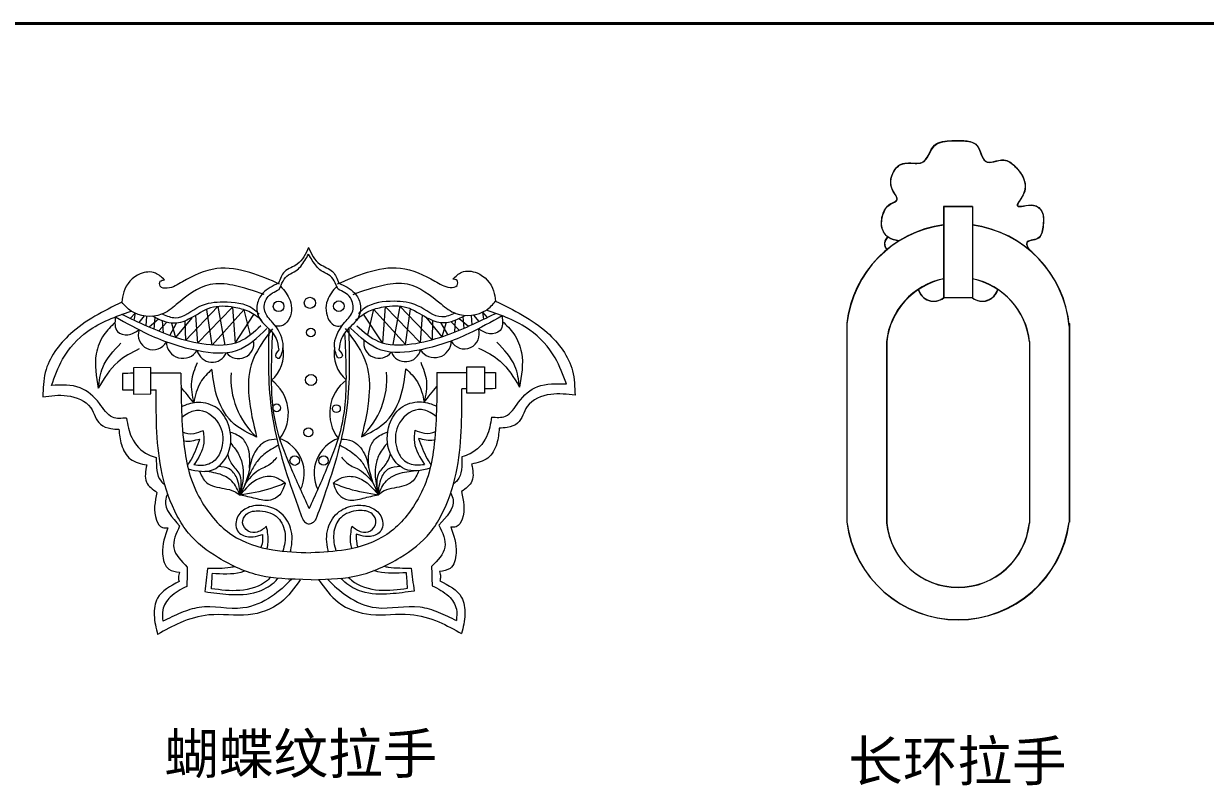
# Model space of a CAD drawing. Header units: millimetres. Extents: x -51923 to -51163, y -26833 to -26390.
# Drawn here: x -51867.7 to -51779.2, y -26549.9 to -26492.8 of the extents above; entities that cross this region are included whole.
import ezdxf

# ---------------------------------------------------------------- set-up
doc = ezdxf.new("R2010")
doc.units = ezdxf.units.MM
doc.header["$LTSCALE"] = 0.35
doc.styles.add('样式 1', font='simhei.ttf')

msp = doc.modelspace()

# ---------------------------------------------------------------- linework, layer by layer
at = {"lineweight": 40, "ltscale": 3}
msp.add_line((-51669.967, -26492.848), (-51923.058, -26492.848), dxfattribs=at)
msp.add_line((-51669.967, -26492.848), (-51923.058, -26492.848), dxfattribs=at)
at = {"lineweight": 13}
for p, q in [((-51798.796, -26506.541), (-51798.796, -26513.366)), ((-51796.638, -26506.541), (-51798.796, -26506.541)), ((-51798.781, -26506.558), (-51798.781, -26513.383)), ((-51796.623, -26506.558), (-51798.781, -26506.558)), ((-51796.638, -26506.541), (-51796.638, -26513.366)), ((-51796.623, -26506.558), (-51796.623, -26513.383)), ((-51796.638, -26513.366), (-51798.796, -26513.366)), ((-51796.623, -26513.383), (-51798.781, -26513.383)), ((-51806.046, -26515.272), (-51806.046, -26530.159)), ((-51806.031, -26515.289), (-51806.031, -26530.176)), ((-51789.388, -26515.272), (-51789.388, -26530.159)), ((-51789.372, -26515.289), (-51789.372, -26530.176)), ((-51803.066, -26516.651), (-51803.066, -26530.227)), ((-51803.051, -26516.667), (-51803.051, -26530.244)), ((-51792.368, -26516.651), (-51792.368, -26530.227)), ((-51792.353, -26516.667), (-51792.353, -26530.244))]:
    msp.add_line(p, q, dxfattribs=at)
at = {"lineweight": 5}
for p, q in [((-51855.589, -26516.56), (-51853.164, -26514.027)), ((-51854.69, -26516.768), (-51852.068, -26514.067)), ((-51853.164, -26514.027), (-51852.639, -26516.915)), ((-51852.068, -26514.067), (-51851.871, -26516.774)), ((-51840.629, -26514.036), (-51840.812, -26516.744)), ((-51837.993, -26516.722), (-51840.629, -26514.036)), ((-51839.534, -26513.99), (-51840.044, -26516.88)), ((-51837.096, -26516.51), (-51839.534, -26513.99)), ((-51859.359, -26514.526), (-51859.715, -26514.921)), ((-51859.359, -26514.526), (-51859.445, -26515.049)), ((-51858.685, -26514.73), (-51859.086, -26515.217)), ((-51858.502, -26514.753), (-51858.55, -26515.461)), ((-51857.609, -26514.973), (-51858.306, -26515.569)), ((-51857.886, -26514.842), (-51857.948, -26515.723)), ((-51855.105, -26514.861), (-51856.316, -26516.342)), ((-51854.836, -26514.707), (-51854.69, -26516.768)), ((-51853.583, -26516.916), (-51853.981, -26514.24)), ((-51853.583, -26516.916), (-51851.209, -26514.263)), ((-51851.871, -26516.774), (-51850.462, -26514.625)), ((-51851.209, -26514.263), (-51850.747, -26516.177)), ((-51840.812, -26516.744), (-51842.233, -26514.602)), ((-51841.487, -26514.236), (-51841.939, -26516.153)), ((-51839.099, -26516.876), (-51841.487, -26514.236)), ((-51839.099, -26516.876), (-51838.716, -26514.198)), ((-51837.858, -26514.661), (-51837.993, -26516.722)), ((-51837.588, -26514.813), (-51836.37, -26516.287)), ((-51835.371, -26515.034), (-51835.429, -26515.944)), ((-51835.084, -26514.911), (-51834.384, -26515.503)), ((-51834.807, -26514.779), (-51834.74, -26515.659)), ((-51834.192, -26514.686), (-51834.14, -26515.394)), ((-51834.009, -26514.662), (-51833.606, -26515.147)), ((-51833.336, -26514.455), (-51832.979, -26514.848)), ((-51833.336, -26514.455), (-51833.247, -26514.977)), ((-51857.607, -26515.865), (-51856.984, -26515.206)), ((-51857.322, -26515.095), (-51857.258, -26516.004)), ((-51856.759, -26516.19), (-51856.251, -26515.272)), ((-51856.639, -26515.273), (-51856.316, -26516.342)), ((-51855.619, -26515.106), (-51855.589, -26516.56)), ((-51837.074, -26515.055), (-51837.096, -26516.51)), ((-51835.928, -26516.133), (-51836.44, -26515.218)), ((-51836.053, -26515.216), (-51836.37, -26516.287)), ((-51835.081, -26515.803), (-51835.708, -26515.148))]:
    msp.add_line(p, q, dxfattribs=at)
for points in [[(-51834.497, -26518.536), (-51833.187, -26518.536), (-51833.187, -26520.505), (-51834.497, -26520.505)], [(-51858.176, -26518.601), (-51859.486, -26518.609), (-51859.475, -26520.577), (-51858.165, -26520.57)]]:
    msp.add_lwpolyline(points, close=True, dxfattribs=at)
for centre, radius in [((-51848.603, -26514.012), 0.397), ((-51846.262, -26513.752), 0.417), ((-51844.095, -26514), 0.397), ((-51846.194, -26515.97), 0.327), ((-51846.175, -26519.526), 0.419), ((-51848.748, -26521.614), 0.293), ((-51844.275, -26521.67), 0.293), ((-51846.37, -26523.449), 0.336), ((-51847.399, -26525.564), 0.354), ((-51845.235, -26525.558), 0.354)]:
    msp.add_circle(centre, radius, dxfattribs=at)
at = {"lineweight": 13}
for centre, radius, start, end in [((-51797.727, -26516.223), 8.373, 97.33358, 173.47521), ((-51797.712, -26516.24), 8.373, 97.33358, 173.47521), ((-51797.727, -26516.223), 8.373, 5.14745, 82.5252), ((-51797.712, -26516.24), 8.373, 5.14745, 82.5252), ((-51802.637, -26509.321), 0.587, 122.72522, 226.91372), ((-51802.622, -26509.338), 0.587, 122.72522, 226.91372), ((-51797.717, -26517.211), 5.378, 101.57411, 174.01771), ((-51797.702, -26517.228), 5.378, 101.57411, 174.01771), ((-51797.717, -26517.211), 5.378, 5.98229, 78.42589), ((-51797.702, -26517.228), 5.378, 5.98229, 78.42589), ((-51799.535, -26512.417), 1.202, 195.21079, 307.91597), ((-51799.52, -26512.434), 1.202, 195.21079, 307.91597), ((-51795.899, -26512.417), 1.202, 232.08403, 344.78921), ((-51795.884, -26512.434), 1.202, 232.08403, 344.78921), ((-51797.717, -26529.07), 8.4, 187.45088, 352.54912), ((-51797.702, -26529.087), 8.4, 187.45088, 352.54912), ((-51797.717, -26529.666), 5.378, 185.98229, 354.01771), ((-51797.702, -26529.683), 5.378, 185.98229, 354.01771)]:
    msp.add_arc(centre, radius, start, end, dxfattribs=at)
at = {"lineweight": 5}
for centre, radius, start, end in [((-51858.001, -26516.146), 1.116, 160.09746, 332.31495), ((-51834.685, -26516.081), 1.116, 208.00035, 20.21784), ((-51855.767, -26516.658), 1.247, 180.26123, 328.3365), ((-51851.608, -26516.775), 1.151, 217.76177, 10.22668), ((-51841.075, -26516.746), 1.151, 170.08861, 322.55353), ((-51836.917, -26516.606), 1.247, 211.9788, 0.05407), ((-51853.585, -26517.047), 1.151, 193.33506, 337.93115), ((-51850.884, -26517.552), 2.652, 311.20566, 10.00821), ((-51841.795, -26517.527), 2.652, 170.30708, 229.10963), ((-51839.096, -26517.007), 1.151, 202.38414, 346.98024), ((-51846.208, -26519.413), 5.969, 175.86164, 227.27327), ((-51846.461, -26519.414), 5.969, 313.04203, 4.45365), ((-51850.946, -26522.03), 3.073, 322.27483, 53.90982), ((-51841.708, -26522.005), 3.073, 126.40547, 218.04047), ((-51843.156, -26526.515), 2.792, 110.36702, 205.86299), ((-51849.473, -26526.533), 2.792, 334.4523, 69.94828)]:
    msp.add_arc(centre, radius, start, end, dxfattribs=at)
at = {"lineweight": 13}
for points in [[(-51802.126, -26509.099), (-51802.954, -26508.827), (-51803.412, -26508.107), (-51803.347, -26507.151), (-51802.781, -26506.347), (-51802.281, -26506.021), (-51802.566, -26505.403), (-51802.648, -26504.168), (-51802.099, -26503.427), (-51800.946, -26503.29), (-51800.424, -26503.235), (-51799.466, -26501.958), (-51798.179, -26501.607), (-51797.283, -26501.607), (-51796.387, -26501.88), (-51795.88, -26502.853), (-51795.685, -26503.126), (-51794.282, -26503.048), (-51793.463, -26503.515), (-51792.762, -26504.567), (-51792.84, -26505.657), (-51793.269, -26506.475), (-51792.06, -26506.436), (-51791.437, -26506.903), (-51791.359, -26508.072), (-51791.748, -26508.928), (-51792.567, -26509.24), (-51792.373, -26509.786)], [(-51802.111, -26509.116), (-51802.939, -26508.844), (-51803.397, -26508.124), (-51803.332, -26507.168), (-51802.766, -26506.364), (-51802.266, -26506.038), (-51802.551, -26505.42), (-51802.633, -26504.185), (-51802.084, -26503.444), (-51800.931, -26503.307), (-51800.409, -26503.252), (-51799.45, -26501.975), (-51798.164, -26501.624), (-51797.268, -26501.624), (-51796.371, -26501.897), (-51795.865, -26502.87), (-51795.67, -26503.143), (-51794.267, -26503.065), (-51793.448, -26503.532), (-51792.747, -26504.584), (-51792.825, -26505.674), (-51793.253, -26506.492), (-51792.045, -26506.453), (-51791.422, -26506.92), (-51791.344, -26508.089), (-51791.733, -26508.945), (-51792.552, -26509.257), (-51792.358, -26509.803)]]:
    msp.add_spline(points, degree=3, dxfattribs=at)
at = {"lineweight": 5}
for points in [[(-51846.356, -26509.597), (-51847.203, -26510.851), (-51848.156, -26511.423), (-51848.609, -26512.282)], [(-51846.367, -26509.597), (-51845.513, -26510.847), (-51844.556, -26511.413), (-51844.098, -26512.27)], [(-51848.558, -26512.751), (-51847.852, -26511.651), (-51847.302, -26511.361), (-51846.952, -26511.02), (-51846.36, -26510.115)], [(-51844.147, -26512.739), (-51844.859, -26511.643), (-51845.41, -26511.356), (-51845.763, -26511.017), (-51846.36, -26510.115)], [(-51857.159, -26512.035), (-51857.834, -26511.523), (-51858.971, -26511.581), (-51860.204, -26512.93), (-51860.355, -26513.705)], [(-51848.527, -26512.349), (-51850.754, -26511.484), (-51853.236, -26511.188), (-51855.815, -26512.183), (-51856.949, -26512.654), (-51857.467, -26512.502), (-51857.469, -26512.14), (-51857.159, -26512.035)], [(-51844.181, -26512.337), (-51841.958, -26511.459), (-51839.478, -26511.15), (-51836.894, -26512.131), (-51835.756, -26512.596), (-51835.24, -26512.441), (-51835.24, -26512.079), (-51835.55, -26511.976)], [(-51835.55, -26511.976), (-51834.878, -26511.459), (-51833.741, -26511.511), (-51832.501, -26512.854), (-51832.345, -26513.628)], [(-51849.686, -26513.135), (-51852.037, -26512.431), (-51853.732, -26512.375), (-51856.266, -26513.887), (-51857.37, -26514.61), (-51859.652, -26514.362), (-51860.355, -26513.705)], [(-51848.609, -26512.282), (-51849.793, -26513.032), (-51850.206, -26513.866), (-51850.014, -26514.955), (-51849.549, -26515.476), (-51848.795, -26516.428), (-51848.598, -26517.281)], [(-51844.098, -26512.27), (-51842.911, -26513.013), (-51842.493, -26513.845), (-51842.679, -26514.935), (-51843.141, -26515.459), (-51843.89, -26516.415), (-51844.082, -26517.268)], [(-51843.017, -26513.116), (-51840.67, -26512.4), (-51838.975, -26512.335), (-51836.433, -26513.833), (-51835.325, -26514.549), (-51833.044, -26514.289), (-51832.345, -26513.628)], [(-51848.598, -26517.281), (-51848.805, -26517.808), (-51848.54, -26517.887), (-51848.44, -26517.745), (-51848.271, -26516.805), (-51849.055, -26515.211), (-51849.64, -26514.373), (-51849.47, -26513.382), (-51848.558, -26512.751)], [(-51848.459, -26512.511), (-51847.746, -26513.578), (-51847.881, -26515.07), (-51848.38, -26515.481), (-51848.847, -26515.47)], [(-51844.247, -26512.499), (-51844.954, -26513.571), (-51844.811, -26515.062), (-51844.31, -26515.469), (-51843.843, -26515.456)], [(-51844.082, -26517.268), (-51843.872, -26517.795), (-51844.136, -26517.875), (-51844.238, -26517.733), (-51844.412, -26516.794), (-51843.636, -26515.196), (-51843.056, -26514.355), (-51843.231, -26513.365), (-51844.147, -26512.739)], [(-51860.355, -26513.705), (-51864.206, -26516.08), (-51866.08, -26518.956), (-51866.266, -26520.781)], [(-51849.85, -26515.064), (-51850.842, -26514.411), (-51851.942, -26514.087), (-51853.7, -26514.134), (-51855.197, -26514.91), (-51856.403, -26515.283), (-51858.058, -26514.758)], [(-51857.314, -26514.587), (-51856.325, -26514.865), (-51854.505, -26514.008), (-51852.747, -26513.673), (-51850.528, -26514.181), (-51850.07, -26514.57)], [(-51842.843, -26515.044), (-51841.854, -26514.386), (-51840.756, -26514.057), (-51838.998, -26514.093), (-51837.496, -26514.861), (-51836.288, -26515.227), (-51834.636, -26514.694)], [(-51835.381, -26514.527), (-51836.368, -26514.81), (-51838.193, -26513.963), (-51839.953, -26513.637), (-51842.169, -26514.158), (-51842.625, -26514.549)], [(-51832.345, -26513.628), (-51828.481, -26515.982), (-51826.591, -26518.848), (-51826.396, -26520.671)], [(-51865.618, -26519.931), (-51864.782, -26517.972), (-51862.903, -26515.878), (-51859.652, -26514.362)], [(-51860.833, -26514.799), (-51860.671, -26515.898), (-51859.89, -26516.137), (-51859.051, -26515.766)], [(-51860.833, -26514.799), (-51858.339, -26516.113), (-51854.617, -26517.33), (-51851.749, -26517.314), (-51849.477, -26515.674)], [(-51849.934, -26515.481), (-51851.557, -26516.662), (-51854.033, -26516.871), (-51856.448, -26516.298), (-51860.354, -26514.616)], [(-51831.861, -26514.719), (-51834.348, -26516.047), (-51838.063, -26517.284), (-51840.931, -26517.284), (-51843.212, -26515.656)], [(-51842.756, -26515.461), (-51841.126, -26516.633), (-51838.649, -26516.829), (-51836.238, -26516.242), (-51832.341, -26514.539)], [(-51831.861, -26514.719), (-51832.017, -26515.819), (-51832.796, -26516.063), (-51833.638, -26515.696)], [(-51827.047, -26519.824), (-51827.895, -26517.871), (-51829.785, -26515.787), (-51833.044, -26514.289)], [(-51860.861, -26515.221), (-51861.692, -26516.147), (-51862.269, -26517.562), (-51862.109, -26520.141)], [(-51849.074, -26515.689), (-51850.656, -26518.399), (-51850.827, -26520.732), (-51850.258, -26523.798)], [(-51849.339, -26515.683), (-51849.165, -26521.604), (-51847.425, -26528.24), (-51846.801, -26529.953)], [(-51843.35, -26515.667), (-51843.491, -26521.588), (-51845.195, -26528.234), (-51845.809, -26529.951)], [(-51843.615, -26515.674), (-51842.018, -26518.375), (-51841.834, -26520.707), (-51842.387, -26523.777)], [(-51831.831, -26515.142), (-51830.994, -26516.063), (-51830.41, -26517.474), (-51830.556, -26520.054)], [(-51862.109, -26520.141), (-51861.776, -26518.581), (-51860.422, -26516.773)], [(-51830.556, -26520.054), (-51830.897, -26518.496), (-51832.261, -26516.696)], [(-51859.056, -26517.204), (-51860.658, -26518.186), (-51862.109, -26520.141)], [(-51833.625, -26517.134), (-51832.017, -26518.107), (-51830.556, -26520.054)], [(-51854.711, -26518.237), (-51855.134, -26519.651), (-51854.966, -26521.242)], [(-51837.963, -26518.191), (-51837.533, -26519.602), (-51837.693, -26521.194)], [(-51860.307, -26519.031), (-51860.3, -26520.252)], [(-51855.921, -26519.007), (-51855.651, -26524.682), (-51855.219, -26526.739), (-51854.329, -26528.691), (-51852.102, -26531.12), (-51849.035, -26532.249), (-51846.202, -26532.46)], [(-51853.603, -26518.722), (-51854.458, -26519.709), (-51854.966, -26521.242)], [(-51850.258, -26523.798), (-51851.922, -26522.825), (-51853.161, -26520.929), (-51853.603, -26518.722)], [(-51836.75, -26518.954), (-51836.989, -26524.631), (-51837.409, -26526.69), (-51838.288, -26528.647), (-51840.502, -26531.088), (-51843.563, -26532.234), (-51846.202, -26532.46)], [(-51842.387, -26523.777), (-51840.728, -26522.794), (-51839.499, -26520.892), (-51839.069, -26518.682)], [(-51839.069, -26518.682), (-51838.209, -26519.664), (-51837.693, -26521.194)], [(-51832.364, -26518.954), (-51832.364, -26520.175)], [(-51859.999, -26522.375), (-51861.043, -26522.315), (-51862.026, -26521.279), (-51863.466, -26520.114), (-51865.618, -26519.931)], [(-51854.966, -26521.242), (-51855.914, -26520.055)], [(-51837.693, -26521.194), (-51836.751, -26520.002)], [(-51832.653, -26522.299), (-51831.61, -26522.234), (-51830.632, -26521.192), (-51829.198, -26520.02), (-51827.047, -26519.824)], [(-51866.266, -26520.781), (-51864.441, -26520.706), (-51862.676, -26521.608), (-51861.952, -26522.841), (-51861.168, -26523.163), (-51860.571, -26523.217)], [(-51826.396, -26520.671), (-51828.221, -26520.606), (-51829.98, -26521.518), (-51830.697, -26522.755), (-51831.48, -26523.081), (-51832.077, -26523.139)], [(-51859.999, -26522.375), (-51859.611, -26523.843), (-51858.379, -26525.116), (-51857.765, -26525.335)], [(-51832.653, -26522.299), (-51833.033, -26523.77), (-51834.258, -26525.049), (-51834.871, -26525.272)], [(-51860.571, -26523.217), (-51860.373, -26524.367), (-51859.697, -26525.448), (-51858.481, -26525.888)], [(-51854.257, -26523.327), (-51854.208, -26524.254), (-51854.95, -26525.89)], [(-51850.785, -26526.126), (-51850.859, -26524.725), (-51851.295, -26523.937), (-51852.216, -26523.447)], [(-51841.846, -26526.101), (-51841.78, -26524.7), (-51841.348, -26523.91), (-51840.431, -26523.415)], [(-51838.39, -26523.284), (-51838.434, -26524.21), (-51837.683, -26525.842)], [(-51832.077, -26523.139), (-51832.268, -26524.29), (-51832.939, -26525.375), (-51834.152, -26525.821)], [(-51852.192, -26524.262), (-51851.577, -26525.125), (-51851.284, -26526.058), (-51851.488, -26528.144)], [(-51840.45, -26524.229), (-51841.06, -26525.096), (-51841.348, -26526.03), (-51841.132, -26528.115)], [(-51851.488, -26528.144), (-51851.569, -26526.491), (-51852.149, -26525.739), (-51852.415, -26525.086)], [(-51848.739, -26525.323), (-51849.428, -26525.952), (-51849.919, -26526.178), (-51851.055, -26527.19)], [(-51843.897, -26525.31), (-51843.204, -26525.935), (-51842.712, -26526.158), (-51841.571, -26527.164)], [(-51841.132, -26528.115), (-51841.06, -26526.462), (-51840.485, -26525.707), (-51840.223, -26525.052)], [(-51858.481, -26525.888), (-51858.504, -26527.168), (-51857.715, -26527.95)], [(-51854.54, -26526.348), (-51854.011, -26527.192), (-51852.678, -26527.652), (-51851.921, -26527.864), (-51851.488, -26528.144)], [(-51851.488, -26528.144), (-51852.105, -26527.11), (-51852.827, -26526.647), (-51854.126, -26526.367)], [(-51851.488, -26528.144), (-51851.745, -26526.855), (-51852.298, -26526.186), (-51853.123, -26526.014)], [(-51841.132, -26528.115), (-51840.883, -26526.826), (-51840.333, -26526.153), (-51839.509, -26525.976)], [(-51838.09, -26526.303), (-51838.614, -26527.15), (-51839.945, -26527.617), (-51840.701, -26527.833), (-51841.132, -26528.115)], [(-51841.132, -26528.115), (-51840.521, -26527.078), (-51839.802, -26526.611), (-51838.504, -26526.324)], [(-51834.152, -26525.821), (-51834.122, -26527.1), (-51834.906, -26527.887)], [(-51848.11, -26527.253), (-51848.877, -26526.814), (-51850.036, -26526.894), (-51851.488, -26528.144)], [(-51848.11, -26527.253), (-51848.525, -26528.118), (-51849.213, -26528.516), (-51850.348, -26528.399), (-51851.488, -26528.144)], [(-51848.11, -26527.253), (-51849.267, -26527.679), (-51851.488, -26528.144)], [(-51844.515, -26527.243), (-51843.75, -26526.8), (-51842.591, -26526.874), (-51841.132, -26528.115)], [(-51844.515, -26527.243), (-51843.356, -26527.662), (-51841.132, -26528.115)], [(-51844.515, -26527.243), (-51844.096, -26528.106), (-51843.405, -26528.5), (-51842.271, -26528.377), (-51841.132, -26528.115)], [(-51857.715, -26527.95), (-51857.752, -26530.014), (-51857.306, -26530.575), (-51856.903, -26530.585)], [(-51834.906, -26527.887), (-51834.858, -26529.951), (-51835.301, -26530.515), (-51835.704, -26530.527)], [(-51846.801, -26529.953), (-51846.598, -26530.189), (-51846.304, -26530.323)], [(-51845.809, -26529.951), (-51846.011, -26530.187), (-51846.304, -26530.323)], [(-51856.903, -26530.585), (-51857.291, -26532.543), (-51856.828, -26533.69), (-51856.038, -26533.913)], [(-51856.018, -26530.442), (-51856.451, -26532.104), (-51855.443, -26533.535)], [(-51836.59, -26530.389), (-51836.147, -26532.048), (-51837.147, -26533.484)], [(-51835.704, -26530.527), (-51835.306, -26532.483), (-51835.762, -26533.632), (-51836.55, -26533.859)], [(-51855.443, -26533.535), (-51855.478, -26534.977)], [(-51838.67, -26533.605), (-51838.459, -26535.33)], [(-51837.147, -26533.484), (-51837.105, -26534.926)], [(-51846.978, -26534.477), (-51848.443, -26536.184), (-51850.875, -26537.104), (-51853.822, -26537.12), (-51855.973, -26537.698), (-51857.665, -26538.576)], [(-51856.038, -26533.913), (-51856.109, -26534.299), (-51856.057, -26534.624)], [(-51853.92, -26533.647), (-51854.122, -26535.373)], [(-51853.631, -26535.155), (-51853.567, -26533.993)], [(-51845.607, -26534.473), (-51844.133, -26536.172), (-51841.696, -26537.079), (-51838.749, -26537.079), (-51836.595, -26537.645), (-51834.898, -26538.513)], [(-51838.951, -26535.114), (-51839.021, -26533.953)], [(-51836.55, -26533.859), (-51836.478, -26534.245), (-51836.528, -26534.57)], [(-51856.057, -26534.624), (-51857.68, -26535.865), (-51857.925, -26537.128), (-51857.665, -26538.576)], [(-51855.478, -26534.977), (-51856.721, -26535.777), (-51857.282, -26536.743), (-51857.277, -26537.592)], [(-51837.105, -26534.926), (-51835.858, -26535.719), (-51835.291, -26536.682), (-51835.291, -26537.532)], [(-51836.528, -26534.57), (-51834.898, -26535.803), (-51834.646, -26537.063), (-51834.898, -26538.513)]]:
    msp.add_spline(points, degree=3, dxfattribs=at)
for points, knots in [([(-51846.307, -26529.158), (-51846.78, -26528.127), (-51847.71, -26526.089), (-51849.057, -26522.698), (-51849.185, -26519.238), (-51849.088, -26516.939), (-51849.049, -26516.01)], [0.078673, 0.078673, 0.078673, 0.078673, 1.092972, 2.08123, 3.308155, 4.139642, 4.139642, 4.139642, 4.139642]), ([(-51846.307, -26529.158), (-51845.84, -26528.124), (-51844.922, -26526.081), (-51843.593, -26522.683), (-51843.485, -26519.222), (-51843.594, -26516.924), (-51843.638, -26515.995)], [0.078673, 0.078673, 0.078673, 0.078673, 1.092972, 2.08123, 3.308155, 4.139642, 4.139642, 4.139642, 4.139642]), ([(-51846.156, -26534.477), (-51847.968, -26534.44), (-51850.122, -26534.359), (-51853.002, -26533.038), (-51855.157, -26531.432), (-51856.555, -26529.217), (-51857.771, -26525.629), (-51857.781, -26522.384), (-51857.775, -26520.26)], [0, 0, 0, 0, 0.876847, 1.908743, 2.774537, 3.231594, 4.22703, 6.108717, 6.108717, 6.108717, 6.108717]), ([(-51846.156, -26534.477), (-51844.618, -26534.431), (-51842.464, -26534.338), (-51839.592, -26533.002), (-51837.445, -26531.383), (-51836.06, -26529.16), (-51834.863, -26525.566), (-51834.871, -26522.321), (-51834.889, -26520.197)], [0, 0, 0, 0, 0.876847, 1.908743, 2.774537, 3.231594, 4.22703, 6.108717, 6.108717, 6.108717, 6.108717]), ([(-51855.374, -26526.188), (-51854.705, -26526.349), (-51853.482, -26526.582), (-51852.083, -26524.926), (-51852.131, -26523.043), (-51853.078, -26521.498), (-51854.542, -26521.087), (-51855.434, -26521.334), (-51855.848, -26521.517), (-51855.888, -26521.536)], [0.060255, 0.060255, 0.060255, 0.060255, 0.625012, 1.108331, 1.751833, 2.196235, 2.636754, 2.987373, 3.024668, 3.024668, 3.024668, 3.024668]), ([(-51837.257, -26526.139), (-51837.925, -26526.303), (-51839.147, -26526.543), (-51840.555, -26524.895), (-51840.518, -26523.011), (-51839.578, -26521.46), (-51838.117, -26521.042), (-51837.224, -26521.284), (-51836.809, -26521.465), (-51836.769, -26521.483)], [0.060255, 0.060255, 0.060255, 0.060255, 0.625012, 1.108331, 1.751833, 2.196235, 2.636754, 2.987373, 3.024668, 3.024668, 3.024668, 3.024668]), ([(-51855.857, -26522.319), (-51855.731, -26522.198), (-51855.276, -26521.902), (-51854.184, -26521.572), (-51852.747, -26522.841), (-51852.733, -26524.453), (-51853.276, -26525.649), (-51854.209, -26525.987), (-51854.759, -26525.915), (-51854.95, -26525.89)], [0.846572, 0.846572, 0.846572, 0.846572, 0.992609, 1.263495, 1.852292, 2.338811, 2.638564, 2.963076, 3.134407, 3.134407, 3.134407, 3.134407]), ([(-51836.795, -26522.266), (-51836.922, -26522.146), (-51837.379, -26521.853), (-51838.473, -26521.529), (-51839.903, -26522.806), (-51839.908, -26524.418), (-51839.359, -26525.61), (-51838.423, -26525.944), (-51837.873, -26525.868), (-51837.683, -26525.842)], [0.846572, 0.846572, 0.846572, 0.846572, 0.992609, 1.263495, 1.852292, 2.338811, 2.638564, 2.963076, 3.134407, 3.134407, 3.134407, 3.134407]), ([(-51854.257, -26523.327), (-51854.484, -26523.419), (-51854.964, -26523.612), (-51855.555, -26523.584), (-51855.786, -26523.427)], [0, 0, 0, 0, 0.2202595, 0.4659057, 0.4659057, 0.4659057, 0.4659057]), ([(-51838.39, -26523.284), (-51838.162, -26523.374), (-51837.682, -26523.564), (-51837.09, -26523.533), (-51836.861, -26523.375)], [0, 0, 0, 0, 0.2202595, 0.4659055, 0.4659055, 0.4659055, 0.4659055]), ([(-51836.919, -26524.023), (-51836.938, -26524.027), (-51837.338, -26524.101), (-51837.741, -26523.999), (-51838.125, -26523.901)], [4.0257141, 4.0257141, 4.0257141, 4.0257141, 4.0431918, 4.3871085, 4.3871085, 4.3871085, 4.3871085]), ([(-51838.125, -26523.901), (-51837.935, -26524.427), (-51837.687, -26525.114), (-51837.291, -26525.723), (-51837.195, -26525.865)], [0, 0, 0, 0, 0.4953403, 0.6482387, 0.6482387, 0.6482387, 0.6482387]), ([(-51855.724, -26524.075), (-51855.705, -26524.079), (-51855.304, -26524.151), (-51854.902, -26524.046), (-51854.519, -26523.946)], [4.025714, 4.025714, 4.025714, 4.025714, 4.0431918, 4.3871085, 4.3871085, 4.3871085, 4.3871085]), ([(-51854.519, -26523.946), (-51854.705, -26524.473), (-51854.95, -26525.162), (-51855.343, -26525.772), (-51855.438, -26525.915)], [0, 0, 0, 0, 0.4953403, 0.6482385, 0.6482385, 0.6482385, 0.6482385]), ([(-51848.729, -26523.961), (-51849.011, -26523.97), (-51849.735, -26524.048), (-51850.701, -26525.191), (-51850.823, -26526.737), (-51851.287, -26527.718), (-51851.488, -26528.144)], [0.089488, 0.089488, 0.089488, 0.089488, 0.33465, 0.735799, 1.281006, 1.698275, 1.698275, 1.698275, 1.698275]), ([(-51848.618, -26524.413), (-51848.872, -26524.553), (-51849.456, -26524.879), (-51850.219, -26525.522), (-51850.841, -26526.703), (-51851.227, -26527.562), (-51851.488, -26528.144)], [0.01784, 0.01784, 0.01784, 0.01784, 0.277184, 0.616253, 0.887608, 1.458403, 1.458403, 1.458403, 1.458403]), ([(-51844.023, -26524.4), (-51843.768, -26524.539), (-51843.182, -26524.862), (-51842.416, -26525.501), (-51841.787, -26526.678), (-51841.397, -26527.535), (-51841.132, -26528.115)], [0.01784, 0.01784, 0.01784, 0.01784, 0.277184, 0.616253, 0.887608, 1.458403, 1.458403, 1.458403, 1.458403]), ([(-51843.915, -26523.948), (-51843.632, -26523.955), (-51842.908, -26524.029), (-51841.936, -26525.167), (-51841.805, -26526.712), (-51841.336, -26527.691), (-51841.132, -26528.115)], [0.089488, 0.089488, 0.089488, 0.089488, 0.33465, 0.735799, 1.281006, 1.698275, 1.698275, 1.698275, 1.698275]), ([(-51857.765, -26525.335), (-51857.768, -26526.007), (-51857.772, -26526.82), (-51857.23, -26527.281), (-51857.127, -26527.355)], [0, 0, 0, 0, 0.5392535, 0.6529114, 0.6529114, 0.6529114, 0.6529114]), ([(-51834.871, -26525.272), (-51834.864, -26525.944), (-51834.856, -26526.757), (-51835.395, -26527.221), (-51835.498, -26527.296)], [0, 0, 0, 0, 0.5392535, 0.6529114, 0.6529114, 0.6529114, 0.6529114]), ([(-51856.912, -26528.047), (-51856.996, -26528.222), (-51857.304, -26529.057), (-51856.586, -26529.83), (-51856.018, -26530.442)], [0.1346971, 0.1346971, 0.1346971, 0.1346971, 0.3034344, 0.9447052, 0.9447052, 0.9447052, 0.9447052]), ([(-51835.709, -26527.989), (-51835.624, -26528.164), (-51835.312, -26528.996), (-51836.025, -26529.773), (-51836.59, -26530.389)], [0.1346971, 0.1346971, 0.1346971, 0.1346971, 0.3034344, 0.9447052, 0.9447052, 0.9447052, 0.9447052]), ([(-51847.721, -26532.401), (-51847.712, -26532.36), (-51847.583, -26531.762), (-51847.512, -26530.639), (-51848.405, -26529.317), (-51849.694, -26528.85), (-51850.881, -26528.958), (-51851.799, -26529.659), (-51851.908, -26530.893), (-51850.936, -26531.35), (-51850.273, -26531.235), (-51849.931, -26531.125), (-51849.815, -26531.087)], [2.369786, 2.369786, 2.369786, 2.369786, 2.406759, 2.898979, 3.344738, 3.716448, 4.075262, 4.365058, 4.689883, 4.966738, 5.177406, 5.286825, 5.286825, 5.286825, 5.286825]), ([(-51844.876, -26532.393), (-51844.885, -26532.352), (-51845.017, -26531.755), (-51845.095, -26530.632), (-51844.208, -26529.305), (-51842.922, -26528.831), (-51841.735, -26528.933), (-51840.813, -26529.629), (-51840.697, -26530.863), (-51841.667, -26531.325), (-51842.331, -26531.213), (-51842.673, -26531.105), (-51842.789, -26531.068)], [2.369786, 2.369786, 2.369786, 2.369786, 2.406759, 2.898979, 3.344738, 3.716448, 4.075262, 4.365058, 4.689883, 4.966738, 5.177406, 5.286825, 5.286825, 5.286825, 5.286825]), ([(-51849.501, -26530.487), (-51849.72, -26530.665), (-51850.118, -26530.988), (-51850.948, -26530.941), (-51851.445, -26530.248), (-51851.012, -26529.369), (-51849.848, -26529.25), (-51848.55, -26529.655), (-51847.99, -26531.059), (-51848.164, -26531.916), (-51848.288, -26532.35)], [0, 0, 0, 0, 0.244409, 0.44465, 0.671266, 0.877583, 1.190253, 1.618398, 2.007636, 2.400434, 2.400434, 2.400434, 2.400434]), ([(-51843.106, -26530.469), (-51842.887, -26530.646), (-51842.487, -26530.967), (-51841.657, -26530.915), (-51841.164, -26530.219), (-51841.602, -26529.343), (-51842.766, -26529.231), (-51844.062, -26529.643), (-51844.614, -26531.05), (-51844.435, -26531.906), (-51844.309, -26532.339)], [0, 0, 0, 0, 0.244409, 0.44465, 0.671266, 0.877583, 1.190253, 1.618398, 2.007636, 2.400434, 2.400434, 2.400434, 2.400434]), ([(-51849.478, -26532.166), (-51849.432, -26532.007), (-51849.327, -26531.443), (-51849.429, -26530.885), (-51849.501, -26530.487)], [1.442457, 1.442457, 1.442457, 1.442457, 1.5870824, 1.9445416, 1.9445416, 1.9445416, 1.9445416]), ([(-51843.12, -26532.148), (-51843.167, -26531.99), (-51843.275, -26531.427), (-51843.176, -26530.867), (-51843.106, -26530.469)], [1.442457, 1.442457, 1.442457, 1.442457, 1.5870824, 1.9445416, 1.9445416, 1.9445416, 1.9445416]), ([(-51849.815, -26531.087), (-51849.808, -26531.324), (-51849.798, -26531.656), (-51849.891, -26531.973), (-51849.924, -26532.061)], [0, 0, 0, 0, 0.2097172, 0.2933295, 0.2933295, 0.2933295, 0.2933295]), ([(-51842.789, -26531.068), (-51842.795, -26531.305), (-51842.803, -26531.637), (-51842.709, -26531.953), (-51842.674, -26532.041)], [0, 0, 0, 0, 0.2097172, 0.2933295, 0.2933295, 0.2933295, 0.2933295]), ([(-51851.877, -26533.506), (-51851.983, -26533.528), (-51852.668, -26533.65), (-51853.347, -26533.649), (-51853.92, -26533.647)], [1.0360824, 1.0360824, 1.0360824, 1.0360824, 1.1308393, 1.644649, 1.644649, 1.644649, 1.644649]), ([(-51840.714, -26533.475), (-51840.608, -26533.497), (-51839.922, -26533.615), (-51839.243, -26533.61), (-51838.67, -26533.605)], [1.0360824, 1.0360824, 1.0360824, 1.0360824, 1.1308393, 1.644649, 1.644649, 1.644649, 1.644649]), ([(-51847.633, -26534.451), (-51848.102, -26534.91), (-51849.138, -26535.895), (-51851.565, -26536.965), (-51853.971, -26536.262), (-51855.961, -26536.945), (-51856.831, -26537.373), (-51857.277, -26537.592)], [0.059691, 0.059691, 0.059691, 0.059691, 0.645684, 1.334785, 2.313361, 2.735072, 3.180377, 3.180377, 3.180377, 3.180377]), ([(-51854.122, -26535.373), (-51853.527, -26535.455), (-51852.233, -26535.632), (-51850.394, -26535.591), (-51849.184, -26534.929), (-51848.75, -26534.486), (-51848.66, -26534.382)], [0, 0, 0, 0, 0.538221, 1.169268, 1.600828, 1.723694, 1.723694, 1.723694, 1.723694]), ([(-51849.224, -26534.315), (-51849.292, -26534.393), (-51849.875, -26534.974), (-51851.514, -26535.436), (-51852.935, -26535.247), (-51853.631, -26535.155)], [3.041145, 3.041145, 3.041145, 3.041145, 3.135466, 3.7918, 4.422064, 4.422064, 4.422064, 4.422064]), ([(-51853.567, -26533.993), (-51852.844, -26534.039), (-51852.019, -26534.091), (-51851.223, -26533.858), (-51851.126, -26533.824)], [0, 0, 0, 0, 0.6396951, 0.7295726, 0.7295726, 0.7295726, 0.7295726]), ([(-51844.953, -26534.443), (-51844.481, -26534.9), (-51843.44, -26535.879), (-51841.007, -26536.936), (-51838.605, -26536.22), (-51836.611, -26536.892), (-51835.739, -26537.315), (-51835.291, -26537.532)], [0.059691, 0.059691, 0.059691, 0.059691, 0.645684, 1.334785, 2.313361, 2.735072, 3.180377, 3.180377, 3.180377, 3.180377]), ([(-51838.459, -26535.33), (-51839.054, -26535.415), (-51840.347, -26535.599), (-51842.185, -26535.569), (-51843.399, -26534.914), (-51843.835, -26534.472), (-51843.926, -26534.369)], [0, 0, 0, 0, 0.538221, 1.169268, 1.600828, 1.723694, 1.723694, 1.723694, 1.723694]), ([(-51843.363, -26534.299), (-51843.294, -26534.376), (-51842.708, -26534.954), (-51841.066, -26535.408), (-51839.646, -26535.211), (-51838.951, -26535.114)], [3.041145, 3.041145, 3.041145, 3.041145, 3.135466, 3.7918, 4.422064, 4.422064, 4.422064, 4.422064]), ([(-51839.021, -26533.953), (-51839.744, -26534.003), (-51840.569, -26534.06), (-51841.366, -26533.83), (-51841.463, -26533.798)], [0, 0, 0, 0, 0.6396951, 0.7295726, 0.7295726, 0.7295726, 0.7295726])]:
    msp.add_open_spline(points, degree=3, knots=knots, dxfattribs=at)
for points in [[(-51859.483, -26519.026), (-51859.758, -26519.028), (-51860.032, -26519.029), (-51860.307, -26519.031)], [(-51855.921, -26519.007), (-51856.672, -26519.011), (-51857.423, -26519.015), (-51858.174, -26519.019)], [(-51836.75, -26518.954), (-51835.999, -26518.954), (-51835.248, -26518.954), (-51834.497, -26518.954)], [(-51833.187, -26518.954), (-51832.913, -26518.954), (-51832.638, -26518.954), (-51832.364, -26518.954)], [(-51860.3, -26520.252), (-51860.026, -26520.253), (-51859.751, -26520.253), (-51859.477, -26520.254)], [(-51858.167, -26520.258), (-51858.036, -26520.259), (-51857.906, -26520.259), (-51857.775, -26520.26)], [(-51834.497, -26520.193), (-51834.628, -26520.194), (-51834.758, -26520.196), (-51834.889, -26520.197)], [(-51832.364, -26520.175), (-51832.638, -26520.177), (-51832.913, -26520.18), (-51833.187, -26520.182)]]:
    msp.add_open_spline(points, degree=3, dxfattribs=at)

# ---------------------------------------------------------------- texts
at = {"lineweight": 5, "char_height": 3, "width": 203.68208, "attachment_point": 1, "style": '样式 1'}
for s, insert in [('{\\fSimSun|b0|i0|c134|p2;蝴蝶纹拉手}', (-51857.175, -26546.001)), ('{\\fSimSun|b0|i0|c134|p2;长环拉手}', (-51805.938, -26546.552))]:
    msp.add_mtext(s, dxfattribs=dict(at, insert=insert))

doc.saveas('drawing.dxf')
